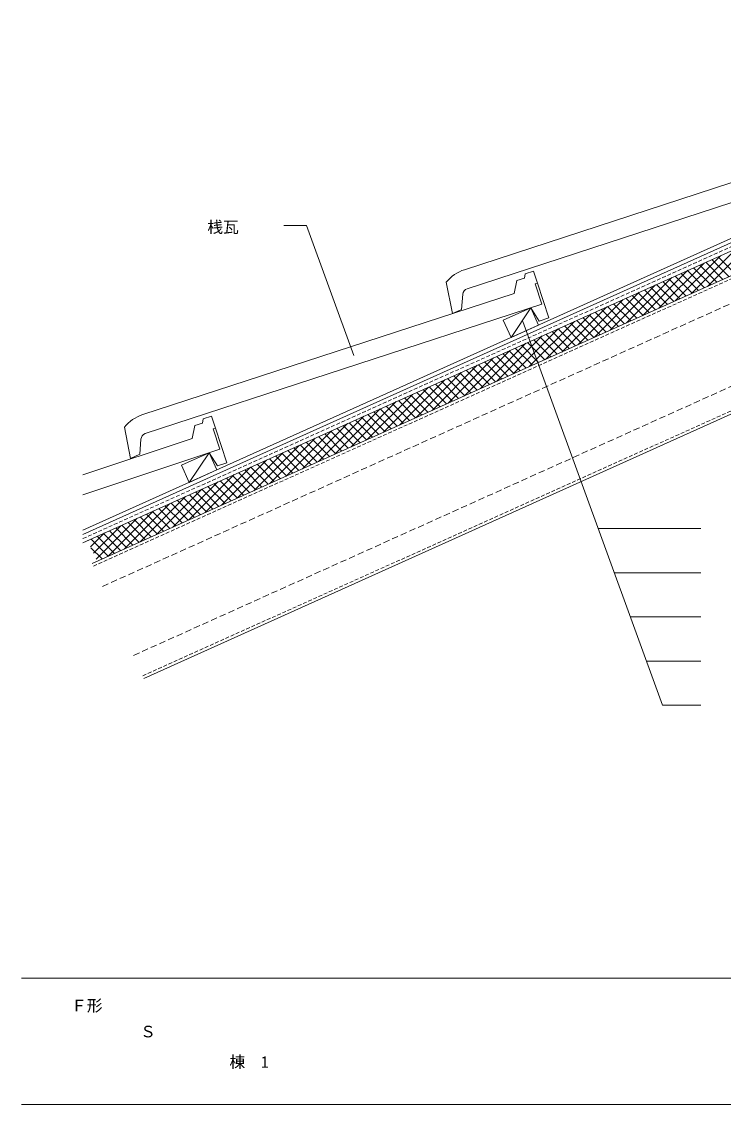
# Model space of a CAD drawing. Units: millimetres, scale not verified. Extents: x -198 to 202, y -140 to 130.
# Drawn here: x -197.6 to -86.2, y -140 to 31.7 of the extents above; entities that cross this region are included whole.
import ezdxf
from ezdxf.enums import TextEntityAlignment as Align

# ---------------------------------------------------------------- set-up
doc = ezdxf.new("R2010")
doc.units = ezdxf.units.MM
doc.header["$LTSCALE"] = 0.5
doc.linetypes.add('DASHED1', pattern=[1.8, 1.2, -0.6])
doc.linetypes.add('DASHED2', pattern=[3, 2, -1])
for name, color, linetype, lineweight in [('0-0', 5, 'Continuous', 18), ('0-1', 7, 'Continuous', 18), ('1-0', 7, 'Continuous', 18), ('1-1', 7, 'Continuous', 18), ('1-2', 3, 'Continuous', 18), ('1-3', 7, 'Continuous', 18), ('1-4', 7, 'Continuous', 18)]:
    doc.layers.add(name, color=color, linetype=linetype, lineweight=lineweight)
doc.styles.add('ＭＳ ゴシック', font='')
doc.styles.get('ＭＳ ゴシック').set_extended_font_data('MS Gothic')

msp = doc.modelspace()

# ---------------------------------------------------------------- linework, layer by layer
at = {"layer": '0-0'}
for p, q in [((202.4324, -119.9865), (-197.5676, -119.9865)), ((202.4324, -139.9865), (-197.5676, -139.9865))]:
    msp.add_line(p, q, dxfattribs=at)
at = {"layer": '0-1'}
for p, q in [((-144.8718, -21.2027), (-152.358, -0.6345)), ((-106.0937, -48.6818), (-89.8145, -48.6818)), ((-103.5459, -55.6818), (-89.8145, -55.6818)), ((-100.9981, -62.6818), (-89.8145, -62.6818)), ((-98.4503, -69.6818), (-89.8145, -69.6818)), ((-95.9025, -76.6818), (-89.8145, -76.6818))]:
    msp.add_line(p, q, dxfattribs=at)
at = {"layer": '1-0'}
for p, q in [((-187.8448, -50.9189), (-5.6757, 31.0572)), ((-187.8448, -48.9451), (-19.6757, 26.731)), ((-187.8448, -49.603), (-19.6757, 26.0731)), ((-186.3675, -54.2018), (-5.6757, 27.1095)), ((-178.1602, -72.4403), (-5.6757, 5.1778)), ((-88.7406, -10.2697), (-81.5629, -3.0921)), ((-91.3119, -11.4268), (-84.1342, -4.2492)), ((-96.4545, -13.741), (-89.2769, -6.5633)), ((-93.8832, -12.5839), (-86.7055, -5.4063)), ((-89.0119, -6.4441), (-86.2893, -9.1667)), ((-88.0366, -6.0052), (-85.314, -8.7278)), ((-87.0612, -5.5663), (-84.3387, -8.2889)), ((-99.0258, -14.8981), (-91.8481, -7.7204)), ((-92.9132, -8.1997), (-90.1906, -10.9222)), ((-91.9379, -7.7608), (-89.2153, -10.4834)), ((-90.9625, -7.3219), (-88.24, -10.0445)), ((-89.9872, -6.883), (-87.2647, -9.6056)), ((-104.1684, -17.2122), (-96.9907, -10.0346)), ((-101.5971, -16.0552), (-94.4194, -8.8775)), ((-96.8145, -9.9553), (-94.0919, -12.6778)), ((-95.8392, -9.5164), (-93.1166, -12.2389)), ((-94.8638, -9.0775), (-92.1413, -11.8)), ((-93.8885, -8.6386), (-91.166, -11.3611)), ((-106.7397, -18.3693), (-99.562, -11.1917)), ((-100.7158, -11.7109), (-97.9932, -14.4334)), ((-99.7404, -11.272), (-97.0179, -13.9945)), ((-98.7651, -10.8331), (-96.0426, -13.5556)), ((-97.7898, -10.3942), (-95.0672, -13.1167)), ((-111.8823, -20.6835), (-104.7046, -13.5058)), ((-109.311, -19.5264), (-102.1333, -12.3487)), ((-104.6171, -13.4664), (-101.8945, -16.189)), ((-103.6417, -13.0275), (-100.9192, -15.7501)), ((-102.6664, -12.5887), (-99.9439, -15.3112)), ((-101.6911, -12.1498), (-98.9685, -14.8723)), ((-114.4535, -21.8406), (-107.2759, -14.6629)), ((-108.5183, -15.222), (-105.7958, -17.9446)), ((-107.543, -14.7831), (-104.8205, -17.5057)), ((-106.5677, -14.3442), (-103.8452, -17.0668)), ((-105.5924, -13.9053), (-102.8698, -16.6279)), ((-119.5962, -24.1547), (-112.4185, -16.9771)), ((-117.0249, -22.9977), (-109.8472, -15.82)), ((-112.4196, -16.9776), (-109.6971, -19.7002)), ((-111.4443, -16.5387), (-108.7218, -19.2613)), ((-110.469, -16.0998), (-107.7464, -18.8224)), ((-109.4937, -15.6609), (-106.7711, -18.3835)), ((-122.1675, -25.3118), (-114.9898, -18.1342)), ((-116.3209, -18.7332), (-113.5984, -21.4557)), ((-115.3456, -18.2943), (-112.6231, -21.0169)), ((-114.3703, -17.8554), (-111.6477, -20.5779)), ((-113.395, -17.4165), (-110.6724, -20.1391)), ((-127.3101, -27.626), (-120.1324, -20.4483)), ((-124.7388, -26.4689), (-117.5611, -19.2913)), ((-120.2222, -20.4888), (-117.4997, -23.2113)), ((-119.2469, -20.0499), (-116.5243, -22.7724)), ((-118.2716, -19.611), (-115.549, -22.3335)), ((-117.2962, -19.1721), (-114.5737, -21.8946)), ((-129.8814, -28.7831), (-122.7037, -21.6054)), ((-124.1235, -22.2444), (-121.401, -24.9669)), ((-123.1482, -21.8054), (-120.4256, -24.528)), ((-122.1729, -21.3666), (-119.4503, -24.0891)), ((-121.1975, -20.9277), (-118.475, -23.6502)), ((-135.024, -31.0973), (-127.8463, -23.9196)), ((-132.4527, -29.9402), (-125.275, -22.7625)), ((-128.0248, -23.9999), (-125.3023, -26.7225)), ((-127.0495, -23.561), (-124.3269, -26.2836)), ((-126.0742, -23.1221), (-123.3516, -25.8447)), ((-125.0988, -22.6832), (-122.3763, -25.4058)), ((-137.5952, -32.2543), (-130.4176, -25.0767)), ((-130.9508, -25.3166), (-128.2282, -28.0392)), ((-129.9754, -24.8777), (-127.2529, -27.6003)), ((-129.0001, -24.4388), (-126.2776, -27.1614)), ((-142.7378, -34.5685), (-135.5602, -27.3909)), ((-140.1665, -33.4114), (-132.9889, -26.2338)), ((-134.8521, -27.0722), (-132.1295, -29.7948)), ((-133.8767, -26.6333), (-131.1542, -29.3559)), ((-132.9014, -26.1944), (-130.1789, -28.917)), ((-131.9261, -25.7555), (-129.2035, -28.4781)), ((-145.3091, -35.7256), (-138.1315, -28.5479)), ((-138.7534, -28.8278), (-136.0308, -31.5503)), ((-137.778, -28.3889), (-135.0555, -31.1114)), ((-136.8027, -27.95), (-134.0802, -30.6725)), ((-135.8274, -27.5111), (-133.1048, -30.2336)), ((-150.4517, -38.0397), (-143.2741, -30.8621)), ((-147.8804, -36.8827), (-140.7028, -29.705)), ((-142.6547, -30.5834), (-139.9321, -33.3059)), ((-141.6793, -30.1445), (-138.9568, -32.867)), ((-140.704, -29.7056), (-137.9815, -32.4281)), ((-139.7287, -29.2667), (-137.0061, -31.9892)), ((-153.023, -39.1968), (-145.8454, -32.0192)), ((-146.5559, -32.3389), (-143.8334, -35.0615)), ((-145.5806, -31.9), (-142.8581, -34.6226)), ((-144.6053, -31.4611), (-141.8827, -34.1837)), ((-143.63, -31.0223), (-140.9074, -33.7448)), ((-158.1656, -41.511), (-150.988, -34.3334)), ((-155.5943, -40.3539), (-148.4167, -33.1763)), ((-150.4572, -34.0945), (-147.7347, -36.8171)), ((-149.4819, -33.6556), (-146.7594, -36.3782)), ((-148.5066, -33.2167), (-145.784, -35.9393)), ((-147.5313, -32.7778), (-144.8087, -35.5004)), ((-160.7369, -42.6681), (-153.5593, -35.4904)), ((-154.3585, -35.8501), (-151.636, -38.5727)), ((-153.3832, -35.4112), (-150.6607, -38.1338)), ((-152.4079, -34.9723), (-149.6853, -37.6949)), ((-151.4326, -34.5334), (-148.71, -37.256)), ((-163.3082, -43.8252), (-156.1306, -36.6475)), ((-158.2598, -37.6057), (-155.5373, -40.3282)), ((-157.2845, -37.1668), (-154.5619, -39.8893)), ((-156.3092, -36.7279), (-153.5866, -39.4504)), ((-155.3338, -36.289), (-152.6113, -39.0116)), ((-168.4508, -46.1393), (-161.2732, -38.9617)), ((-165.8795, -44.9823), (-158.7019, -37.8046)), ((-162.1611, -39.3613), (-159.4386, -42.0838)), ((-161.1858, -38.9224), (-158.4632, -41.6449)), ((-160.2105, -38.4835), (-157.4879, -41.206)), ((-159.2351, -38.0446), (-156.5126, -40.7671)), ((-171.0221, -47.2964), (-163.8445, -40.1188)), ((-166.0624, -41.1168), (-163.3398, -43.8394)), ((-165.0871, -40.6779), (-162.3645, -43.4005)), ((-164.1117, -40.2391), (-161.3892, -42.9616)), ((-163.1364, -39.8002), (-160.4139, -42.5227)), ((-176.1647, -49.6106), (-168.9871, -42.4329)), ((-173.5934, -48.4535), (-166.4158, -41.2759)), ((-169.9637, -42.8724), (-167.2411, -45.595)), ((-168.9884, -42.4335), (-166.2658, -45.1561)), ((-168.013, -41.9946), (-165.2905, -44.7172)), ((-167.0377, -41.5557), (-164.3152, -44.2783)), ((-178.736, -50.7677), (-171.5584, -43.59)), ((-173.865, -44.628), (-171.1424, -47.3506)), ((-172.8896, -44.1891), (-170.1671, -46.9117)), ((-171.9143, -43.7502), (-169.1918, -46.4728)), ((-170.939, -43.3113), (-168.2165, -46.0339)), ((-183.8786, -53.0819), (-176.701, -45.9042)), ((-181.3073, -51.9248), (-174.1297, -44.7471)), ((-176.7909, -45.9447), (-174.0684, -48.6672)), ((-175.8156, -45.5058), (-173.093, -48.2283)), ((-174.8403, -45.0669), (-172.1177, -47.7894)), ((-185.7497, -53.5388), (-179.2723, -47.0613)), ((-180.6922, -47.7002), (-177.9696, -50.4228)), ((-179.7169, -47.2614), (-176.9943, -49.9839)), ((-178.7415, -46.8225), (-176.019, -49.545)), ((-177.7662, -46.3836), (-175.0437, -49.1061)), ((-186.6275, -51.5881), (-184.4149, -49.3755)), ((-186.1886, -52.5634), (-181.8436, -48.2184)), ((-184.5934, -49.4558), (-181.8709, -52.1784)), ((-183.6181, -49.0169), (-180.8956, -51.7395)), ((-182.6428, -48.578), (-179.9203, -51.3006)), ((-181.6675, -48.1391), (-178.9449, -50.8617)), ((-187.0664, -50.6128), (-186.9862, -50.5325)), ((-186.5441, -50.3336), (-183.8215, -53.0562)), ((-185.5688, -49.8947), (-182.8462, -52.6173)), ((-186.5651, -51.7267), (-184.7968, -53.495))]:
    msp.add_line(p, q, dxfattribs=at)
at = {"layer": '1-0', "linetype": 'DASHED1'}
for p, q in [((-186.1787, -54.6213), (-5.6757, 26.605)), ((-178.349, -72.0208), (-5.6757, 5.6822))]:
    msp.add_line(p, q, dxfattribs=at)
at = {"layer": '1-0', "linetype": 'DASHED2'}
for p, q in [((-184.726, -57.8495), (-5.6757, 22.7231)), ((-179.8016, -68.7926), (-5.6757, 9.5641))]:
    msp.add_line(p, q, dxfattribs=at)
at = {"layer": '1-0', "linetype": 'DASHED1'}
msp.add_lwpolyline([(-187.8448, -50.261), (-5.6757, 31.7151), (39.9204, 11.1969)], dxfattribs=at)
at = {"layer": '1-0'}
msp.add_lwpolyline([(-166.5065, -38.7381), (-167.8331, -36.65), (-170.9792, -41.3556)], dxfattribs=at)
at = {"layer": '1-1'}
msp.add_line((-119.9116, -18.3751), (-116.7655, -13.6696), dxfattribs=at)
for points in [[(-119.9116, -18.3751), (-121.1427, -15.6394), (-116.7655, -13.6696), (-115.5344, -16.4054)], [(-170.9792, -41.3556), (-172.2103, -38.6198), (-167.8331, -36.65), (-166.602, -39.3858)]]:
    msp.add_lwpolyline(points, close=True, dxfattribs=at)
at = {"layer": '1-2'}
for p, q in [((-127.2835, -7.6203), (-68.3394, 11.6048)), ((-126.8764, -10.6431), (-63.9866, 9.869)), ((-117.6793, -8.2877), (-117.8009, -8.9585)), ((-117.6793, -8.2877), (-116.3484, -7.8536)), ((-116.3484, -7.8536), (-115.7282, -9.755)), ((-129.2258, -14.5649), (-130.1984, -9.6229)), ((-119.0144, -9.3543), (-119.407, -11.3756)), ((-119.0144, -9.3543), (-117.8009, -8.9585)), ((-116.1085, -9.8791), (-115.7282, -9.755)), ((-116.1085, -9.8791), (-115.0542, -13.1115)), ((-178.351, -30.6008), (-119.407, -11.3756)), ((-127.5632, -11.5153), (-127.7526, -13.9216)), ((-177.944, -33.6235), (-115.0542, -13.1115)), ((-129.2258, -14.5649), (-127.7526, -13.9216)), ((-168.7779, -31.2735), (-167.4494, -30.8317)), ((-167.4494, -30.8317), (-166.8183, -32.7296)), ((-180.2934, -37.5453), (-181.266, -32.6033)), ((-170.1068, -32.3477), (-170.4878, -34.3713)), ((-170.1068, -32.3477), (-168.8956, -31.9449)), ((-168.7779, -31.2735), (-168.8956, -31.9449)), ((-167.1979, -32.8558), (-166.8183, -32.7296)), ((-167.1979, -32.8558), (-166.1251, -36.0821)), ((-187.8448, -40.1429), (-170.4878, -34.3713)), ((-178.6308, -34.4958), (-178.8202, -36.9021)), ((-187.8448, -43.3044), (-166.1251, -36.0821)), ((-180.2934, -37.5453), (-178.8202, -36.9021))]:
    msp.add_line(p, q, dxfattribs=at)
at = {"layer": '1-2', "color": 7}
for p, q in [((-116.3484, -7.8536), (-115.7282, -9.755)), ((-115.7282, -9.755), (-113.9297, -15.2691)), ((-167.4494, -30.8317), (-166.8183, -32.7296)), ((-166.8183, -32.7296), (-164.9882, -38.2332)), ((-166.5065, -38.7381), (-164.9882, -38.2332))]:
    msp.add_line(p, q, dxfattribs=at)
msp.add_lwpolyline([(-116.7655, -13.6696), (-115.4509, -15.7653), (-113.9297, -15.2691)], dxfattribs=at)
at = {"layer": '1-2'}
for centre, radius, start, end in [((-125.488, -13.3565), 6.0106, 107.38016, 141.5983), ((-126.5663, -11.5938), 1, 108.06419, 175.49896), ((-176.5556, -36.337), 6.0106, 107.38016, 141.5983), ((-177.6339, -34.5742), 1, 108.06419, 175.49896)]:
    msp.add_arc(centre, radius, start, end, dxfattribs=at)
at = {"layer": '1-3'}
msp.add_line((-118.0434, -15.8503), (-95.9025, -76.6818), dxfattribs=at)
at = {"layer": '1-4'}
msp.add_line((-152.358, -0.6345), (-155.9915, -0.6345), dxfattribs=at)

# ---------------------------------------------------------------- texts
at = {"layer": '0-0', "color": 7, "style": 'ＭＳ ゴシック'}
msp.add_text('Ｆ形', height=1.833, dxfattribs=at).set_placement((-189.7297, -125.7973), align=Align.BOTTOM_LEFT)
at = {"layer": '0-1', "style": 'ＭＳ ゴシック'}
msp.add_text('桟瓦', height=1.833, dxfattribs=at).set_placement((-168.1083, -2.3294), align=Align.BOTTOM_LEFT)
at = {"layer": '1-1', "style": 'ＭＳ ゴシック'}
msp.add_text('棟\u30001', height=1.833, dxfattribs=at).set_placement((-164.6024, -134.7264), align=Align.BOTTOM_LEFT)
at = {"layer": '1-3', "style": 'ＭＳ ゴシック'}
msp.add_text('Ｓ', height=1.833, dxfattribs=at).set_placement((-178.7681, -129.91), align=Align.BOTTOM_LEFT)

doc.saveas('drawing.dxf')
